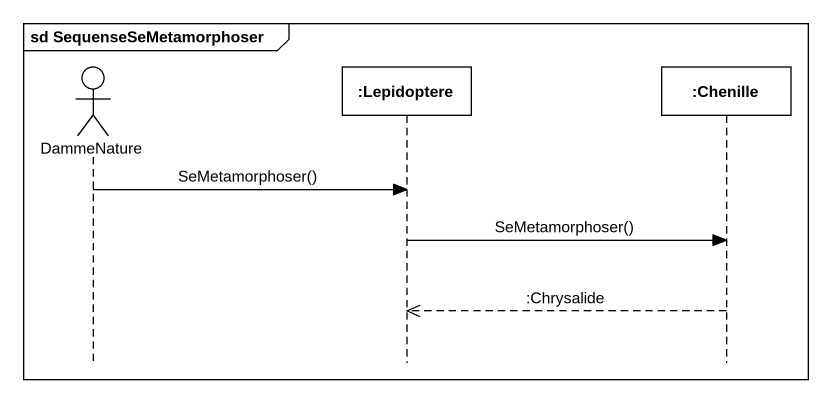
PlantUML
@startuml
mainframe sd SequenseSeMetamorphoser
hide footbox
actor DammeNature
participant ":Lepidoptere" as Lepidoptere
participant ":Chenille" as Chenille

DammeNature -> Lepidoptere : SeMetamorphoser()
Lepidoptere -> Chenille : SeMetamorphoser()
Chenille -->> Lepidoptere : :Chrysalide
@enduml
